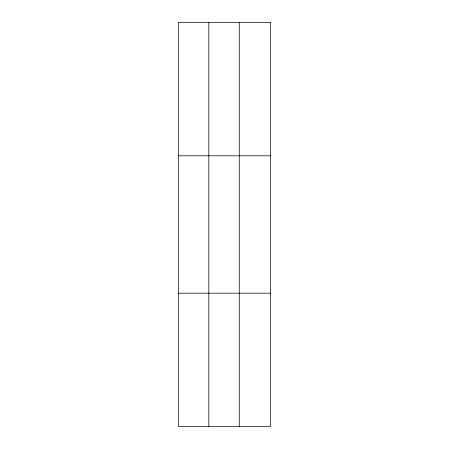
<?xml version="1.0" encoding="UTF-8"?>
<svg xmlns="http://www.w3.org/2000/svg" width="449" height="449" viewBox="0 0 449 449"><rect width="100%" height="100%" fill="white"/><g stroke="black" fill="none" stroke-linecap="round" stroke-linejoin="round"><path stroke-width="0.67" d="M208.813 22.45L208.813 426.55M239.266 22.45L239.266 426.55M178.36 155.803L270.64 155.803M178.36 293.197L270.64 293.197M270.64 22.45L270.64 426.55L178.36 426.55L178.36 22.45L270.64 22.45"/></g></svg>
